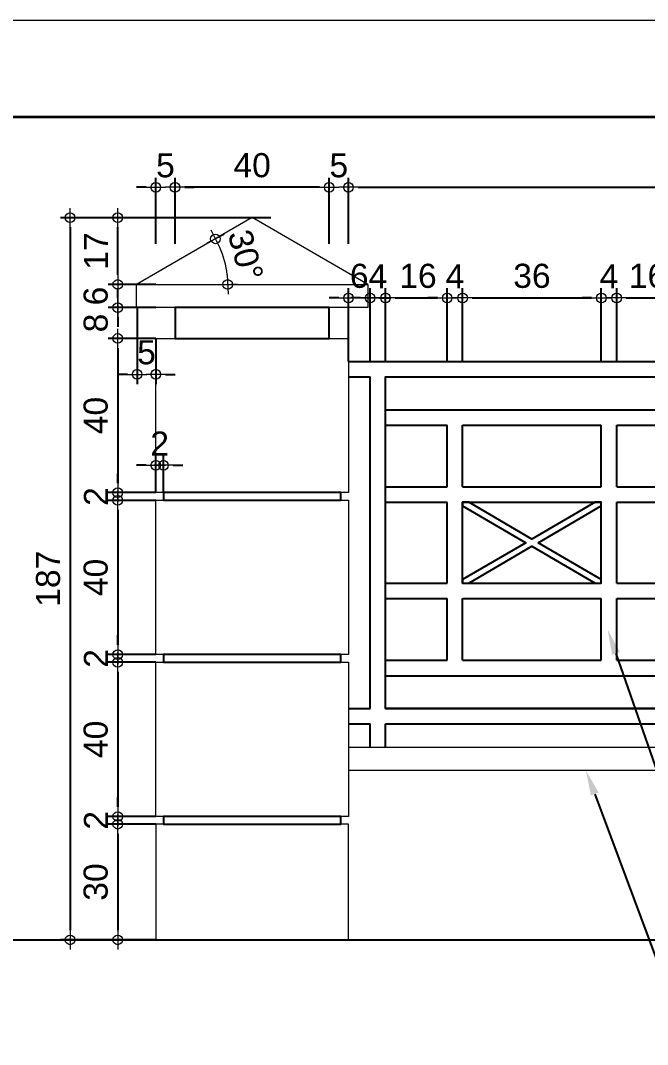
# Model space of a CAD drawing. Header units: millimetres. Extents: x -11 to 1625, y -267 to 195.
# Drawn here: x 852.22 to 858.73, y 107.38 to 118 of the extents above; entities that cross this region are included whole.
import ezdxf
from ezdxf import colors
from ezdxf.entities.mleader import LeaderData, LeaderLine
from ezdxf.enums import TextEntityAlignment as Align
from ezdxf.math import Vec2, Vec3

# ---------------------------------------------------------------- set-up
doc = ezdxf.new("R2010")
doc.units = ezdxf.units.MM
doc.layers.add('BESI', color=10, linetype='Continuous')
for name, color, linetype, lineweight in [('dinding', 5, 'Continuous', 15), ('GRS KOP', 1, 'Continuous', 35), ('kop', 7, 'Continuous', 20), ('TEXT KETERANGAN', 7, 'Continuous', 9), ('u', 6, 'Continuous', 20)]:
    doc.layers.add(name, color=color, linetype=linetype, lineweight=lineweight)
doc.styles.add('ATTR', font='romans.shx', dxfattribs={"width": 0.8, "height": 1.735066})
doc.styles.add('BARU', font='complex.shx')
doc.styles.get("Standard").update_dxf_attribs({"font": 'ARIALUNI.TTF'})
doc.dimstyles.new('SK-20', dxfattribs={"dimtxt": 0.25, "dimasz": 0.1, "dimexe": 0.1, "dimexo": 0, "dimgap": 0.1, "dimtad": 1, "dimdec": 0, "dimlfac": 20, "dimzin": 12, "dimdsep": 46, "dimtxsty": 'Standard', "dimblk": 'BULAT', "dimcen": 0.1, "dimdle": 0.1, "dimclrd": 256, "dimclre": 256, "dimclrt": 256, "dimadec": 0, "dimazin": 3, "dimtfac": 1, "dimtdec": 0, "dimtix": 1, "dimtofl": 0, "dimtmove": 0, "dimatfit": 3, "dimldrblk": 'BULAT', "dimfxl": 0, "dimtolj": 1, "dimtzin": 0, "dimlwd": -1, "dimlwe": -1, "dimarcsym": 0})
doc.dimstyles.new('SK-25', dxfattribs={"dimtxt": 0.25, "dimasz": 0.1, "dimexe": 0.1, "dimexo": 0, "dimgap": 0.1, "dimtad": 1, "dimdec": 0, "dimlfac": 25, "dimzin": 12, "dimdsep": 46, "dimtxsty": 'Standard', "dimblk": 'BULAT', "dimcen": 0.1, "dimclrd": 256, "dimadec": 0, "dimazin": 3, "dimtfac": 1, "dimtdec": 0, "dimtofl": 0, "dimtmove": 0, "dimatfit": 3, "dimldrblk": 'BULAT', "dimfxl": 0, "dimtolj": 1, "dimtzin": 0, "dimarcsym": 0})

# ---------------------------------------------------------------- blocks, each defined once
blk = doc.blocks.new('kop')
at = {"layer": 'GRS KOP'}
blk.add_lwpolyline([(1, 54), (83, 54), (83, 1), (1, 1)], close=True, dxfattribs=at)
at = {"layer": 'kop', "color": 7}
blk.add_line((84, 55), (0, 55), dxfattribs=at)
at = {"layer": 'kop', "style": 'BARU', "flags": 4}
for p, height in [((73.8, 5.4), 0.35), ((80.303, 5.382), 0.25), ((73.8, 4.9), 0.35), ((80.303, 4.882), 0.25), ((73.8, 4.4), 0.35), ((80.303, 4.382), 0.25)]:
    blk.add_attdef('-', p, '', height=height, dxfattribs=at)
at = {"layer": 'kop', "flags": 4}
for tag, p in [('AR-00', (78.057, 2.648)), ('00', (81.238, 2.647))]:
    blk.add_attdef(tag, text='', height=0.35, dxfattribs=at).set_placement(p, align=Align.MIDDLE)
blk = doc.blocks.new('pagar besi2')
at = {"layer": 'BESI'}
for p, q in [((-0.9764, 1), (0.9764, 1)), ((-0.9764, 0.96), (-0.92, 0.96)), ((-0.92, 0.1), (-0.92, 0.96)), ((-0.88, 0.96), (-0.12, 0.96)), ((-0.88, 0.875), (-0.88, 0.96)), ((-0.12, 0.875), (-0.12, 0.96)), ((0.12, 0.96), (0.88, 0.96)), ((0.12, 0.875), (0.12, 0.96)), ((0.88, 0.875), (0.88, 0.96)), ((-0.88, 0.875), (-0.12, 0.875)), ((0.12, 0.875), (0.88, 0.875)), ((-0.88, 0.835), (-0.72, 0.835)), ((-0.88, 0.675), (-0.88, 0.835)), ((-0.72, 0.675), (-0.72, 0.835)), ((-0.68, 0.835), (-0.32, 0.835)), ((-0.68, 0.675), (-0.68, 0.835)), ((-0.32, 0.675), (-0.32, 0.835)), ((-0.28, 0.835), (-0.12, 0.835)), ((-0.28, 0.675), (-0.28, 0.835)), ((-0.12, 0.675), (-0.12, 0.835)), ((0.12, 0.835), (0.28, 0.835)), ((0.12, 0.675), (0.12, 0.835)), ((0.28, 0.675), (0.28, 0.835)), ((0.32, 0.835), (0.68, 0.835)), ((0.32, 0.675), (0.32, 0.835)), ((0.68, 0.675), (0.68, 0.835)), ((0.72, 0.835), (0.88, 0.835)), ((0.72, 0.675), (0.72, 0.835)), ((0.88, 0.675), (0.88, 0.835)), ((-0.88, 0.675), (-0.72, 0.675)), ((-0.68, 0.675), (-0.32, 0.675)), ((-0.28, 0.675), (-0.12, 0.675)), ((0.12, 0.675), (0.28, 0.675)), ((0.32, 0.675), (0.68, 0.675)), ((0.72, 0.675), (0.88, 0.675)), ((-0.88, 0.635), (-0.72, 0.635)), ((-0.88, 0.425), (-0.88, 0.635)), ((-0.72, 0.425), (-0.72, 0.635)), ((-0.68, 0.635), (-0.32, 0.635)), ((-0.68, 0.425), (-0.68, 0.635)), ((-0.32, 0.425), (-0.32, 0.635)), ((-0.28, 0.635), (-0.12, 0.635)), ((-0.28, 0.425), (-0.28, 0.635)), ((-0.12, 0.425), (-0.12, 0.635)), ((0.12, 0.635), (0.28, 0.635)), ((0.12, 0.425), (0.12, 0.635)), ((0.28, 0.425), (0.28, 0.635)), ((0.32, 0.635), (0.68, 0.635)), ((0.32, 0.425), (0.32, 0.635)), ((0.68, 0.425), (0.68, 0.635)), ((0.72, 0.635), (0.88, 0.635)), ((0.72, 0.425), (0.72, 0.635)), ((0.88, 0.425), (0.88, 0.635)), ((-0.88, 0.425), (-0.72, 0.425)), ((-0.68, 0.425), (-0.32, 0.425)), ((-0.28, 0.425), (-0.12, 0.425)), ((0.12, 0.425), (0.28, 0.425)), ((0.32, 0.425), (0.68, 0.425)), ((0.72, 0.425), (0.88, 0.425)), ((-0.88, 0.385), (-0.72, 0.385)), ((-0.88, 0.225), (-0.88, 0.385)), ((-0.72, 0.225), (-0.72, 0.385)), ((-0.68, 0.385), (-0.32, 0.385)), ((-0.68, 0.225), (-0.68, 0.385)), ((-0.32, 0.225), (-0.32, 0.385)), ((-0.28, 0.385), (-0.12, 0.385)), ((-0.28, 0.225), (-0.28, 0.385)), ((-0.12, 0.225), (-0.12, 0.385)), ((0.12, 0.385), (0.28, 0.385)), ((0.12, 0.225), (0.12, 0.385)), ((0.28, 0.225), (0.28, 0.385)), ((0.32, 0.385), (0.68, 0.385)), ((0.32, 0.225), (0.32, 0.385)), ((0.68, 0.225), (0.68, 0.385)), ((0.72, 0.385), (0.88, 0.385)), ((0.72, 0.225), (0.72, 0.385)), ((0.88, 0.225), (0.88, 0.385)), ((-0.88, 0.225), (-0.72, 0.225)), ((-0.68, 0.225), (-0.32, 0.225)), ((-0.28, 0.225), (-0.12, 0.225)), ((0.12, 0.225), (0.28, 0.225)), ((0.32, 0.225), (0.68, 0.225)), ((0.72, 0.225), (0.88, 0.225)), ((-0.88, 0.185), (-0.12, 0.185)), ((-0.88, 0.1), (-0.88, 0.185)), ((-0.12, 0.1), (-0.12, 0.185)), ((0.12, 0.185), (0.28, 0.185)), ((0.12, 0.1), (0.12, 0.185)), ((0.28, 0.1), (0.28, 0.185)), ((0.32, 0.185), (0.68, 0.185)), ((0.32, 0.1), (0.32, 0.185)), ((0.68, 0.1), (0.68, 0.185)), ((0.72, 0.185), (0.88, 0.185)), ((0.72, 0.1), (0.72, 0.185)), ((0.88, 0.1), (0.88, 0.185)), ((-0.9764, 0.1), (-0.92, 0.1)), ((-0.88, 0.1), (-0.12, 0.1)), ((0.12, 0.1), (0.28, 0.1)), ((0.32, 0.1), (0.68, 0.1)), ((0.72, 0.1), (0.88, 0.1)), ((-0.9764, 0.06), (-0.92, 0.06)), ((-0.92, 0), (-0.92, 0.06)), ((-0.88, 0.06), (-0.12, 0.06)), ((-0.88, 0), (-0.88, 0.06)), ((-0.12, 0), (-0.12, 0.06)), ((-0.08, 0.06), (0.08, 0.06)), ((-0.08, 0), (-0.08, 0.06)), ((0.08, 0), (0.08, 0.06)), ((0.12, 0.06), (0.88, 0.06)), ((0.12, 0), (0.12, 0.06)), ((0.88, 0), (0.88, 0.06)), ((0.92, 0.06), (0.9764, 0.06)), ((0.92, 0), (0.92, 0.06))]:
    blk.add_line(p, q, dxfattribs=at)
for points in [[(-0.12, 0.1), (-0.88, 0.1), (-0.88, 0.96), (-0.12, 0.96)], [(-0.08, 0.96), (0.08, 0.96), (0.08, 0.1), (-0.08, 0.1)], [(0.12, 0.96), (0.88, 0.96), (0.88, 0.1), (0.12, 0.1)], [(-0.4841, 0.53), (-0.32, 0.6257), (-0.32, 0.635), (-0.3359, 0.635), (-0.5, 0.5393), (-0.6641, 0.635), (-0.68, 0.635), (-0.68, 0.6257), (-0.5159, 0.53), (-0.68, 0.4343), (-0.68, 0.425), (-0.6641, 0.425), (-0.5, 0.5207), (-0.3359, 0.425), (-0.32, 0.425), (-0.32, 0.4343)], [(0.5159, 0.53), (0.68, 0.6257), (0.68, 0.635), (0.6641, 0.635), (0.5, 0.5393), (0.3359, 0.635), (0.32, 0.635), (0.32, 0.6257), (0.4841, 0.53), (0.32, 0.4343), (0.32, 0.425), (0.3359, 0.425), (0.5, 0.5207), (0.6641, 0.425), (0.68, 0.425), (0.68, 0.4343)]]:
    blk.add_lwpolyline(points, close=True, dxfattribs=at)
blk.add_lwpolyline([(0.9764, 0.1), (0.92, 0.1), (0.92, 0.96), (0.9764, 0.96)], dxfattribs=at)
blk = doc.blocks.new('pagar beton2')
at = {"layer": 'dinding'}
for p, q in [((0.5, 0.6), (2.4527, 0.6)), ((0.5, 0.54), (2.4527, 0.54))]:
    blk.add_line(p, q, dxfattribs=at)
for points in [[(0.55, 1.8), (0.25, 1.9732), (-0.05, 1.8)], [(3.0027, 1.8), (2.7027, 1.9732), (2.4027, 1.8)], [(0.4994, 1.7995), (0.5, 1.8)], [(2.9521, 1.7995), (2.9527, 1.8)]]:
    blk.add_lwpolyline(points, dxfattribs=at)
for points in [[(-0.05, 1.8), (0.55, 1.8), (0.55, 1.74), (-0.05, 1.74)], [(2.4027, 1.8), (3.0027, 1.8), (3.0027, 1.74), (2.4027, 1.74)], [(0, 1.66), (0.5, 1.66), (0.5, 1.26), (0, 1.26)], [(2.4527, 1.66), (2.9527, 1.66), (2.9527, 1.26), (2.4527, 1.26)], [(0, 1.24), (0.5, 1.24), (0.5, 0.84), (0, 0.84)], [(2.4527, 1.24), (2.9527, 1.24), (2.9527, 0.84), (2.4527, 0.84)], [(0, 0.82), (0.5, 0.82), (0.5, 0.42), (0, 0.42)], [(2.4527, 0.82), (2.9527, 0.82), (2.9527, 0.42), (2.4527, 0.42)], [(0.5, 0.4), (0, 0.4), (0, 0.1), (0.5, 0.1)], [(2.9527, 0.4), (2.4527, 0.4), (2.4527, 0.1), (2.9527, 0.1)]]:
    blk.add_lwpolyline(points, close=True, dxfattribs=at)
at = {"layer": 'dinding', "lineweight": -3}
for points in [[(0.45, 1.74), (0.05, 1.74), (0.05, 1.66), (0.45, 1.66)], [(2.9027, 1.74), (2.5027, 1.74), (2.5027, 1.66), (2.9027, 1.66)], [(0.48, 1.26), (0.02, 1.26), (0.02, 1.24), (0.48, 1.24)], [(2.9327, 1.26), (2.4727, 1.26), (2.4727, 1.24), (2.9327, 1.24)], [(0.48, 0.84), (0.02, 0.84), (0.02, 0.82), (0.48, 0.82)], [(2.9327, 0.84), (2.4727, 0.84), (2.4727, 0.82), (2.9327, 0.82)], [(0.48, 0.42), (0.02, 0.42), (0.02, 0.4), (0.48, 0.4)], [(2.9327, 0.42), (2.4727, 0.42), (2.4727, 0.4), (2.9327, 0.4)]]:
    blk.add_lwpolyline(points, close=True, dxfattribs=at)
blk = doc.blocks.new('BULAT')
for p, q in [((-1, 0), (1, 0)), ((0, -1), (0, 1))]:
    blk.add_line(p, q)
blk.add_circle((0, 0), 0.5)
blk = doc.blocks.new('*D685')
at = {"layer": 'Defpoints', "color": 0}
for p in [(855.853, 115.121), (855.628, 114.461), (855.853, 114.461)]:
    blk.add_point(p, dxfattribs=at)
at = {"layer": 'u', "color": 0, "lineweight": -2}
for p, q in [((855.628, 114.461), (855.628, 115.221)), ((855.853, 114.461), (855.853, 115.221))]:
    blk.add_line(p, q, dxfattribs=at)
at = {"layer": 'u', "lineweight": -2}
for p, q in [((855.528, 115.121), (855.428, 115.121)), ((855.953, 115.121), (856.053, 115.121))]:
    blk.add_line(p, q, dxfattribs=at)
at = {"layer": 'u', "lineweight": -2, "xscale": 0.1, "yscale": 0.1, "zscale": 0.1}
blk.add_blockref('BULAT', (855.628, 115.121), dxfattribs=at)
at = {"layer": 'u', "lineweight": -2, "xscale": 0.1, "yscale": 0.1, "zscale": 0.1, "rotation": 180}
blk.add_blockref('BULAT', (855.853, 115.121), dxfattribs=at)
at = {"layer": 'u', "color": 0, "insert": (855.74, 115.349), "char_height": 0.25, "attachment_point": 5}
blk.add_mtext('\\A1;6', dxfattribs=at)
blk = doc.blocks.new('*D686')
at = {"layer": 'Defpoints', "color": 0}
for p in [(856.013, 115.121), (855.853, 114.461), (856.013, 114.461)]:
    blk.add_point(p, dxfattribs=at)
at = {"layer": 'u', "color": 0, "lineweight": -2}
for p, q in [((855.853, 114.461), (855.853, 115.221)), ((856.013, 114.461), (856.013, 115.221))]:
    blk.add_line(p, q, dxfattribs=at)
at = {"layer": 'u', "lineweight": -2}
for p, q in [((855.753, 115.121), (855.653, 115.121)), ((856.113, 115.121), (856.213, 115.121))]:
    blk.add_line(p, q, dxfattribs=at)
at = {"layer": 'u', "lineweight": -2, "xscale": 0.1, "yscale": 0.1, "zscale": 0.1}
blk.add_blockref('BULAT', (855.853, 115.121), dxfattribs=at)
at = {"layer": 'u', "lineweight": -2, "xscale": 0.1, "yscale": 0.1, "zscale": 0.1, "rotation": 180}
blk.add_blockref('BULAT', (856.013, 115.121), dxfattribs=at)
at = {"layer": 'u', "color": 0, "insert": (855.933, 115.346), "char_height": 0.25, "attachment_point": 5}
blk.add_mtext('\\A1;4', dxfattribs=at)
blk = doc.blocks.new('*D687')
at = {"layer": 'Defpoints', "color": 0}
for p in [(856.653, 115.121), (856.013, 114.461), (856.653, 114.461)]:
    blk.add_point(p, dxfattribs=at)
at = {"layer": 'u', "color": 0, "lineweight": -2}
for p, q in [((856.013, 114.461), (856.013, 115.221)), ((856.653, 114.461), (856.653, 115.221))]:
    blk.add_line(p, q, dxfattribs=at)
at = {"layer": 'u', "lineweight": -2}
blk.add_line((856.113, 115.121), (856.553, 115.121), dxfattribs=at)
at = {"layer": 'u', "lineweight": -2, "xscale": 0.1, "yscale": 0.1, "zscale": 0.1, "rotation": 180}
blk.add_blockref('BULAT', (856.013, 115.121), dxfattribs=at)
at = {"layer": 'u', "lineweight": -2, "xscale": 0.1, "yscale": 0.1, "zscale": 0.1}
blk.add_blockref('BULAT', (856.653, 115.121), dxfattribs=at)
at = {"layer": 'u', "color": 0, "insert": (856.35, 115.349), "char_height": 0.25, "attachment_point": 5}
blk.add_mtext('\\A1;16', dxfattribs=at)
blk = doc.blocks.new('*D688')
at = {"layer": 'Defpoints', "color": 0}
for p in [(856.813, 115.121), (856.653, 114.461), (856.813, 114.461)]:
    blk.add_point(p, dxfattribs=at)
at = {"layer": 'u', "color": 0, "lineweight": -2}
for p, q in [((856.653, 114.461), (856.653, 115.221)), ((856.813, 114.461), (856.813, 115.221))]:
    blk.add_line(p, q, dxfattribs=at)
at = {"layer": 'u', "lineweight": -2}
for p, q in [((856.553, 115.121), (856.453, 115.121)), ((856.913, 115.121), (857.013, 115.121))]:
    blk.add_line(p, q, dxfattribs=at)
at = {"layer": 'u', "lineweight": -2, "xscale": 0.1, "yscale": 0.1, "zscale": 0.1}
blk.add_blockref('BULAT', (856.653, 115.121), dxfattribs=at)
at = {"layer": 'u', "lineweight": -2, "xscale": 0.1, "yscale": 0.1, "zscale": 0.1, "rotation": 180}
blk.add_blockref('BULAT', (856.813, 115.121), dxfattribs=at)
at = {"layer": 'u', "color": 0, "insert": (856.733, 115.346), "char_height": 0.25, "attachment_point": 5}
blk.add_mtext('\\A1;4', dxfattribs=at)
blk = doc.blocks.new('*D689')
at = {"layer": 'Defpoints', "color": 0}
for p in [(858.253, 115.121), (856.813, 114.461), (858.253, 114.461)]:
    blk.add_point(p, dxfattribs=at)
at = {"layer": 'u', "color": 0, "lineweight": -2}
for p, q in [((856.813, 114.461), (856.813, 115.221)), ((858.253, 114.461), (858.253, 115.221))]:
    blk.add_line(p, q, dxfattribs=at)
at = {"layer": 'u', "lineweight": -2}
blk.add_line((856.913, 115.121), (858.153, 115.121), dxfattribs=at)
at = {"layer": 'u', "lineweight": -2, "xscale": 0.1, "yscale": 0.1, "zscale": 0.1, "rotation": 180}
blk.add_blockref('BULAT', (856.813, 115.121), dxfattribs=at)
at = {"layer": 'u', "lineweight": -2, "xscale": 0.1, "yscale": 0.1, "zscale": 0.1}
blk.add_blockref('BULAT', (858.253, 115.121), dxfattribs=at)
at = {"layer": 'u', "color": 0, "insert": (857.533, 115.349), "char_height": 0.25, "attachment_point": 5}
blk.add_mtext('\\A1;36', dxfattribs=at)
blk = doc.blocks.new('*D690')
at = {"layer": 'Defpoints', "color": 0}
for p in [(858.413, 115.121), (858.253, 114.461), (858.413, 114.461)]:
    blk.add_point(p, dxfattribs=at)
at = {"layer": 'u', "color": 0, "lineweight": -2}
for p, q in [((858.253, 114.461), (858.253, 115.221)), ((858.413, 114.461), (858.413, 115.221))]:
    blk.add_line(p, q, dxfattribs=at)
at = {"layer": 'u', "lineweight": -2}
for p, q in [((858.153, 115.121), (858.053, 115.121)), ((858.513, 115.121), (858.613, 115.121))]:
    blk.add_line(p, q, dxfattribs=at)
at = {"layer": 'u', "lineweight": -2, "xscale": 0.1, "yscale": 0.1, "zscale": 0.1}
blk.add_blockref('BULAT', (858.253, 115.121), dxfattribs=at)
at = {"layer": 'u', "lineweight": -2, "xscale": 0.1, "yscale": 0.1, "zscale": 0.1, "rotation": 180}
blk.add_blockref('BULAT', (858.413, 115.121), dxfattribs=at)
at = {"layer": 'u', "color": 0, "insert": (858.333, 115.346), "char_height": 0.25, "attachment_point": 5}
blk.add_mtext('\\A1;4', dxfattribs=at)
blk = doc.blocks.new('*D691')
at = {"layer": 'Defpoints', "color": 0}
for p in [(859.053, 115.121), (858.413, 114.461), (859.053, 114.461)]:
    blk.add_point(p, dxfattribs=at)
at = {"layer": 'u', "color": 0, "lineweight": -2}
for p, q in [((858.413, 114.461), (858.413, 115.221)), ((859.053, 114.461), (859.053, 115.221))]:
    blk.add_line(p, q, dxfattribs=at)
at = {"layer": 'u', "lineweight": -2}
blk.add_line((858.513, 115.121), (858.953, 115.121), dxfattribs=at)
at = {"layer": 'u', "lineweight": -2, "xscale": 0.1, "yscale": 0.1, "zscale": 0.1, "rotation": 180}
blk.add_blockref('BULAT', (858.413, 115.121), dxfattribs=at)
at = {"layer": 'u', "lineweight": -2, "xscale": 0.1, "yscale": 0.1, "zscale": 0.1}
blk.add_blockref('BULAT', (859.053, 115.121), dxfattribs=at)
at = {"layer": 'u', "color": 0, "insert": (858.733, 115.349), "char_height": 0.25, "attachment_point": 5}
blk.add_mtext('\\A1;16', dxfattribs=at)
blk = doc.blocks.new('*D706')
at = {"layer": 'Defpoints', "color": 0}
for p in [(863.439, 116.269), (855.628, 115.684), (863.439, 115.684)]:
    blk.add_point(p, dxfattribs=at)
at = {"layer": 'u', "color": 0, "lineweight": -2}
for p, q in [((855.628, 115.684), (855.628, 116.369)), ((863.439, 115.684), (863.439, 116.369))]:
    blk.add_line(p, q, dxfattribs=at)
at = {"layer": 'u', "lineweight": -2}
blk.add_line((855.728, 116.269), (863.339, 116.269), dxfattribs=at)
at = {"layer": 'u', "lineweight": -2, "xscale": 0.1, "yscale": 0.1, "zscale": 0.1, "rotation": 180}
blk.add_blockref('BULAT', (855.628, 116.269), dxfattribs=at)
at = {"layer": 'u', "lineweight": -2, "xscale": 0.1, "yscale": 0.1, "zscale": 0.1}
blk.add_blockref('BULAT', (863.439, 116.269), dxfattribs=at)
at = {"layer": 'u', "color": 0, "insert": (859.533, 116.497), "char_height": 0.25, "attachment_point": 5}
blk.add_mtext('\\A1;195', dxfattribs=at)
blk = doc.blocks.new('*D705')
at = {"layer": 'Defpoints', "color": 0}
for p in [(853.628, 116.269), (853.628, 115.684), (853.828, 115.684)]:
    blk.add_point(p, dxfattribs=at)
at = {"layer": 'u', "color": 0, "lineweight": -2}
for p, q in [((853.628, 115.684), (853.628, 116.369)), ((853.828, 115.684), (853.828, 116.369))]:
    blk.add_line(p, q, dxfattribs=at)
at = {"layer": 'u', "lineweight": -2}
for p, q in [((853.528, 116.269), (853.428, 116.269)), ((853.928, 116.269), (854.028, 116.269))]:
    blk.add_line(p, q, dxfattribs=at)
at = {"layer": 'u', "lineweight": -2, "xscale": 0.1, "yscale": 0.1, "zscale": 0.1}
blk.add_blockref('BULAT', (853.628, 116.269), dxfattribs=at)
at = {"layer": 'u', "lineweight": -2, "xscale": 0.1, "yscale": 0.1, "zscale": 0.1, "rotation": 180}
blk.add_blockref('BULAT', (853.828, 116.269), dxfattribs=at)
at = {"layer": 'u', "color": 0, "insert": (853.728, 116.496), "char_height": 0.25, "attachment_point": 5}
blk.add_mtext('\\A1;5', dxfattribs=at)
blk = doc.blocks.new('*D707')
at = {"layer": 'Defpoints', "color": 0}
for p in [(855.628, 116.269), (855.428, 115.684), (855.628, 115.684)]:
    blk.add_point(p, dxfattribs=at)
at = {"layer": 'u', "color": 0, "lineweight": -2}
for p, q in [((855.428, 115.684), (855.428, 116.369)), ((855.628, 115.684), (855.628, 116.369))]:
    blk.add_line(p, q, dxfattribs=at)
at = {"layer": 'u', "lineweight": -2}
for p, q in [((855.328, 116.269), (855.228, 116.269)), ((855.728, 116.269), (855.828, 116.269))]:
    blk.add_line(p, q, dxfattribs=at)
at = {"layer": 'u', "lineweight": -2, "xscale": 0.1, "yscale": 0.1, "zscale": 0.1}
blk.add_blockref('BULAT', (855.428, 116.269), dxfattribs=at)
at = {"layer": 'u', "lineweight": -2, "xscale": 0.1, "yscale": 0.1, "zscale": 0.1, "rotation": 180}
blk.add_blockref('BULAT', (855.628, 116.269), dxfattribs=at)
at = {"layer": 'u', "color": 0, "insert": (855.528, 116.496), "char_height": 0.25, "attachment_point": 5}
blk.add_mtext('\\A1;5', dxfattribs=at)
blk = doc.blocks.new('*D708')
at = {"layer": 'Defpoints', "color": 0}
for p in [(853.828, 116.269), (853.828, 115.684), (855.428, 115.684)]:
    blk.add_point(p, dxfattribs=at)
at = {"layer": 'u', "color": 0, "lineweight": -2}
for p, q in [((853.828, 115.684), (853.828, 116.369)), ((855.428, 115.684), (855.428, 116.369))]:
    blk.add_line(p, q, dxfattribs=at)
at = {"layer": 'u', "lineweight": -2}
blk.add_line((855.328, 116.269), (853.928, 116.269), dxfattribs=at)
at = {"layer": 'u', "lineweight": -2, "xscale": 0.1, "yscale": 0.1, "zscale": 0.1, "rotation": 180}
blk.add_blockref('BULAT', (853.828, 116.269), dxfattribs=at)
at = {"layer": 'u', "lineweight": -2, "xscale": 0.1, "yscale": 0.1, "zscale": 0.1}
blk.add_blockref('BULAT', (855.428, 116.269), dxfattribs=at)
at = {"layer": 'u', "color": 0, "insert": (854.628, 116.497), "char_height": 0.25, "attachment_point": 5}
blk.add_mtext('\\A1;40', dxfattribs=at)
blk = doc.blocks.new('*D709')
at = {"layer": 'Defpoints', "color": 0}
for p in [(853.628, 115.261), (853.233, 115.021), (853.628, 115.021)]:
    blk.add_point(p, dxfattribs=at)
at = {"layer": 'u', "lineweight": -2}
for p, q in [((853.233, 115.361), (853.233, 115.461)), ((853.233, 114.921), (853.233, 114.821))]:
    blk.add_line(p, q, dxfattribs=at)
at = {"layer": 'u', "color": 0, "lineweight": -2}
for p, q in [((853.628, 115.261), (853.133, 115.261)), ((853.628, 115.021), (853.133, 115.021))]:
    blk.add_line(p, q, dxfattribs=at)
at = {"layer": 'u', "lineweight": -2, "xscale": 0.1, "yscale": 0.1, "zscale": 0.1}
for p, rotation in [((853.233, 115.261), 270), ((853.233, 115.021), 90)]:
    blk.add_blockref('BULAT', p, dxfattribs=dict(at, rotation=rotation))
at = {"layer": 'u', "color": 0, "insert": (853.005, 115.141), "char_height": 0.25, "attachment_point": 5, "rotation": 90}
blk.add_mtext('\\A1;6', dxfattribs=at)
blk = doc.blocks.new('*D710')
at = {"layer": 'Defpoints', "color": 0}
for p in [(853.628, 115.021), (853.233, 114.701), (853.628, 114.701)]:
    blk.add_point(p, dxfattribs=at)
at = {"layer": 'u', "lineweight": -2}
for p, q in [((853.233, 115.121), (853.233, 115.221)), ((853.233, 114.601), (853.233, 114.501))]:
    blk.add_line(p, q, dxfattribs=at)
at = {"layer": 'u', "color": 0, "lineweight": -2}
for p, q in [((853.628, 115.021), (853.133, 115.021)), ((853.628, 114.701), (853.133, 114.701))]:
    blk.add_line(p, q, dxfattribs=at)
at = {"layer": 'u', "lineweight": -2, "xscale": 0.1, "yscale": 0.1, "zscale": 0.1}
for p, rotation in [((853.233, 115.021), 270), ((853.233, 114.701), 90)]:
    blk.add_blockref('BULAT', p, dxfattribs=dict(at, rotation=rotation))
at = {"layer": 'u', "color": 0, "insert": (853.005, 114.861), "char_height": 0.25, "attachment_point": 5, "rotation": 90}
blk.add_mtext('\\A1;8', dxfattribs=at)
blk = doc.blocks.new('*D711')
at = {"layer": 'Defpoints', "color": 0}
for p in [(853.628, 114.701), (853.233, 113.101), (853.628, 113.101)]:
    blk.add_point(p, dxfattribs=at)
at = {"layer": 'u', "color": 0, "lineweight": -2}
for p, q in [((853.628, 114.701), (853.133, 114.701)), ((853.628, 113.101), (853.133, 113.101))]:
    blk.add_line(p, q, dxfattribs=at)
at = {"layer": 'u', "lineweight": -2}
blk.add_line((853.233, 114.601), (853.233, 113.201), dxfattribs=at)
at = {"layer": 'u', "lineweight": -2, "xscale": 0.1, "yscale": 0.1, "zscale": 0.1}
for p, rotation in [((853.233, 114.701), 90), ((853.233, 113.101), 270)]:
    blk.add_blockref('BULAT', p, dxfattribs=dict(at, rotation=rotation))
at = {"layer": 'u', "color": 0, "insert": (853.005, 113.901), "char_height": 0.25, "attachment_point": 5, "rotation": 90}
blk.add_mtext('\\A1;40', dxfattribs=at)
blk = doc.blocks.new('*D712')
at = {"layer": 'Defpoints', "color": 0}
for p in [(853.628, 113.101), (853.233, 113.021), (853.628, 113.021)]:
    blk.add_point(p, dxfattribs=at)
at = {"layer": 'u', "lineweight": -2}
for p, q in [((853.233, 113.201), (853.233, 113.301)), ((853.233, 112.921), (853.233, 112.821))]:
    blk.add_line(p, q, dxfattribs=at)
at = {"layer": 'u', "color": 0, "lineweight": -2}
for p, q in [((853.628, 113.101), (853.133, 113.101)), ((853.628, 113.021), (853.133, 113.021))]:
    blk.add_line(p, q, dxfattribs=at)
at = {"layer": 'u', "lineweight": -2, "xscale": 0.1, "yscale": 0.1, "zscale": 0.1}
for p, rotation in [((853.233, 113.101), 270), ((853.233, 113.021), 90)]:
    blk.add_blockref('BULAT', p, dxfattribs=dict(at, rotation=rotation))
at = {"layer": 'u', "color": 0, "insert": (853.007, 113.061), "char_height": 0.25, "attachment_point": 5, "rotation": 90}
blk.add_mtext('\\A1;2', dxfattribs=at)
blk = doc.blocks.new('*D732')
at = {"layer": 'Defpoints', "color": 0}
for p in [(853.708, 113.385), (853.628, 113.101), (853.708, 113.101)]:
    blk.add_point(p, dxfattribs=at)
at = {"layer": 'u', "color": 0, "lineweight": -2}
for p, q in [((853.628, 113.101), (853.628, 113.485)), ((853.708, 113.101), (853.708, 113.485))]:
    blk.add_line(p, q, dxfattribs=at)
at = {"layer": 'u', "lineweight": -2}
for p, q in [((853.528, 113.385), (853.428, 113.385)), ((853.808, 113.385), (853.908, 113.385))]:
    blk.add_line(p, q, dxfattribs=at)
at = {"layer": 'u', "lineweight": -2, "xscale": 0.1, "yscale": 0.1, "zscale": 0.1}
blk.add_blockref('BULAT', (853.628, 113.385), dxfattribs=at)
at = {"layer": 'u', "lineweight": -2, "xscale": 0.1, "yscale": 0.1, "zscale": 0.1, "rotation": 180}
blk.add_blockref('BULAT', (853.708, 113.385), dxfattribs=at)
at = {"layer": 'u', "color": 0, "insert": (853.668, 113.61), "char_height": 0.25, "attachment_point": 5}
blk.add_mtext('\\A1;2', dxfattribs=at)
blk = doc.blocks.new('*D713')
at = {"layer": 'Defpoints', "color": 0}
for p in [(853.628, 113.021), (853.233, 111.421), (853.628, 111.421)]:
    blk.add_point(p, dxfattribs=at)
at = {"layer": 'u', "color": 0, "lineweight": -2}
for p, q in [((853.628, 113.021), (853.133, 113.021)), ((853.628, 111.421), (853.133, 111.421))]:
    blk.add_line(p, q, dxfattribs=at)
at = {"layer": 'u', "lineweight": -2}
blk.add_line((853.233, 112.921), (853.233, 111.521), dxfattribs=at)
at = {"layer": 'u', "lineweight": -2, "xscale": 0.1, "yscale": 0.1, "zscale": 0.1}
for p, rotation in [((853.233, 113.021), 90), ((853.233, 111.421), 270)]:
    blk.add_blockref('BULAT', p, dxfattribs=dict(at, rotation=rotation))
at = {"layer": 'u', "color": 0, "insert": (853.005, 112.221), "char_height": 0.25, "attachment_point": 5, "rotation": 90}
blk.add_mtext('\\A1;40', dxfattribs=at)
blk = doc.blocks.new('*D714')
at = {"layer": 'Defpoints', "color": 0}
for p in [(853.628, 111.421), (853.233, 111.341), (853.628, 111.341)]:
    blk.add_point(p, dxfattribs=at)
at = {"layer": 'u', "lineweight": -2}
for p, q in [((853.233, 111.521), (853.233, 111.621)), ((853.233, 111.241), (853.233, 111.141))]:
    blk.add_line(p, q, dxfattribs=at)
at = {"layer": 'u', "color": 0, "lineweight": -2}
for p, q in [((853.628, 111.421), (853.133, 111.421)), ((853.628, 111.341), (853.133, 111.341))]:
    blk.add_line(p, q, dxfattribs=at)
at = {"layer": 'u', "lineweight": -2, "xscale": 0.1, "yscale": 0.1, "zscale": 0.1}
for p, rotation in [((853.233, 111.421), 270), ((853.233, 111.341), 90)]:
    blk.add_blockref('BULAT', p, dxfattribs=dict(at, rotation=rotation))
at = {"layer": 'u', "color": 0, "insert": (853.007, 111.381), "char_height": 0.25, "attachment_point": 5, "rotation": 90}
blk.add_mtext('\\A1;2', dxfattribs=at)
blk = doc.blocks.new('*D694')
at = {"layer": 'Defpoints', "color": 0}
for p in [(853.628, 111.341), (853.233, 109.741), (853.628, 109.741)]:
    blk.add_point(p, dxfattribs=at)
at = {"layer": 'u', "color": 0, "lineweight": -2}
for p, q in [((853.628, 111.341), (853.133, 111.341)), ((853.628, 109.741), (853.133, 109.741))]:
    blk.add_line(p, q, dxfattribs=at)
at = {"layer": 'u', "lineweight": -2}
blk.add_line((853.233, 111.241), (853.233, 109.841), dxfattribs=at)
at = {"layer": 'u', "lineweight": -2, "xscale": 0.1, "yscale": 0.1, "zscale": 0.1}
for p, rotation in [((853.233, 111.341), 90), ((853.233, 109.741), 270)]:
    blk.add_blockref('BULAT', p, dxfattribs=dict(at, rotation=rotation))
at = {"layer": 'u', "color": 0, "insert": (853.005, 110.541), "char_height": 0.25, "attachment_point": 5, "rotation": 90}
blk.add_mtext('\\A1;40', dxfattribs=at)
blk = doc.blocks.new('*D695')
at = {"layer": 'Defpoints', "color": 0}
for p in [(853.233, 109.661), (853.628, 109.741), (853.628, 109.661)]:
    blk.add_point(p, dxfattribs=at)
at = {"layer": 'u', "lineweight": -2}
for p, q in [((853.233, 109.841), (853.233, 109.941)), ((853.233, 109.561), (853.233, 109.461))]:
    blk.add_line(p, q, dxfattribs=at)
at = {"layer": 'u', "color": 0, "lineweight": -2}
for p, q in [((853.628, 109.741), (853.133, 109.741)), ((853.628, 109.661), (853.133, 109.661))]:
    blk.add_line(p, q, dxfattribs=at)
at = {"layer": 'u', "lineweight": -2, "xscale": 0.1, "yscale": 0.1, "zscale": 0.1}
for p, rotation in [((853.233, 109.741), 270), ((853.233, 109.661), 90)]:
    blk.add_blockref('BULAT', p, dxfattribs=dict(at, rotation=rotation))
at = {"layer": 'u', "color": 0, "insert": (853.007, 109.701), "char_height": 0.25, "attachment_point": 5, "rotation": 90}
blk.add_mtext('\\A1;2', dxfattribs=at)
blk = doc.blocks.new('*D696')
at = {"layer": 'Defpoints', "color": 0}
for p in [(853.628, 109.661), (853.233, 108.461), (853.628, 108.461)]:
    blk.add_point(p, dxfattribs=at)
at = {"layer": 'u', "color": 0, "lineweight": -2}
for p, q in [((853.628, 109.661), (853.133, 109.661)), ((853.628, 108.461), (853.133, 108.461))]:
    blk.add_line(p, q, dxfattribs=at)
at = {"layer": 'u', "lineweight": -2}
blk.add_line((853.233, 109.561), (853.233, 108.561), dxfattribs=at)
at = {"layer": 'u', "lineweight": -2, "xscale": 0.1, "yscale": 0.1, "zscale": 0.1}
for p, rotation in [((853.233, 109.661), 90), ((853.233, 108.461), 270)]:
    blk.add_blockref('BULAT', p, dxfattribs=dict(at, rotation=rotation))
at = {"layer": 'u', "color": 0, "insert": (853.005, 109.061), "char_height": 0.25, "attachment_point": 5, "rotation": 90}
blk.add_mtext('\\A1;30', dxfattribs=at)
blk = doc.blocks.new('*D684')
at = {"layer": 'Defpoints', "color": 0}
for p in [(853.233, 115.954), (852.738, 108.461), (853.233, 108.461)]:
    blk.add_point(p, dxfattribs=at)
at = {"layer": 'u', "color": 0, "lineweight": -2}
for p, q in [((853.233, 115.954), (852.638, 115.954)), ((853.233, 108.461), (852.638, 108.461))]:
    blk.add_line(p, q, dxfattribs=at)
at = {"layer": 'u', "lineweight": -2}
blk.add_line((852.738, 115.854), (852.738, 108.561), dxfattribs=at)
at = {"layer": 'u', "lineweight": -2, "xscale": 0.1, "yscale": 0.1, "zscale": 0.1}
for p, rotation in [((852.738, 115.954), 90), ((852.738, 108.461), 270)]:
    blk.add_blockref('BULAT', p, dxfattribs=dict(at, rotation=rotation))
at = {"layer": 'u', "color": 0, "insert": (852.51, 112.208), "char_height": 0.25, "attachment_point": 5, "rotation": 90}
blk.add_mtext('\\A1;187', dxfattribs=at)
blk = doc.blocks.new('*D1283')
at = {"layer": 'Defpoints', "color": 0}
for p in [(854.628, 115.954), (854.359, 115.426), (853.428, 115.261), (853.428, 115.261), (855.828, 115.261)]:
    blk.add_point(p, dxfattribs=at)
at = {"layer": 'u'}
blk.add_arc((853.428, 115.261), 0.946, 6.0609, 23.9391, dxfattribs=at)
at = {"layer": 'u', "xscale": 0.1, "yscale": 0.1, "zscale": 0.1}
for p, rotation in [((854.247, 115.734), 116.9695676786182), ((854.374, 115.261), 273.030432321878)]:
    blk.add_blockref('BULAT', p, dxfattribs=dict(at, rotation=rotation))
at = {"layer": 'u', "insert": (854.561, 115.565), "char_height": 0.25, "attachment_point": 5, "rotation": 285}
blk.add_mtext('\\A1;30°', dxfattribs=at)
blk = doc.blocks.new('*D1284')
at = {"layer": 'Defpoints', "color": 0}
for p in [(853.233, 115.954), (854.822, 115.954), (853.628, 115.261)]:
    blk.add_point(p, dxfattribs=at)
at = {"layer": 'u', "color": 0, "lineweight": -2}
for p, q in [((854.822, 115.954), (853.133, 115.954)), ((853.628, 115.261), (853.133, 115.261))]:
    blk.add_line(p, q, dxfattribs=at)
at = {"layer": 'u', "lineweight": -2}
blk.add_line((853.233, 115.361), (853.233, 115.854), dxfattribs=at)
at = {"layer": 'u', "lineweight": -2, "xscale": 0.1, "yscale": 0.1, "zscale": 0.1}
for p, rotation in [((853.233, 115.954), 90), ((853.233, 115.261), 270)]:
    blk.add_blockref('BULAT', p, dxfattribs=dict(at, rotation=rotation))
at = {"layer": 'u', "color": 0, "insert": (853.007, 115.608), "char_height": 0.25, "attachment_point": 5, "rotation": 90}
blk.add_mtext('\\A1;17', dxfattribs=at)
blk = doc.blocks.new('*D1285')
at = {"layer": 'Defpoints', "color": 0}
for p in [(853.434, 115.021), (853.628, 114.701), (853.434, 114.328)]:
    blk.add_point(p, dxfattribs=at)
at = {"layer": 'u', "color": 0, "lineweight": -2}
for p, q in [((853.434, 115.021), (853.434, 114.228)), ((853.628, 114.701), (853.628, 114.228))]:
    blk.add_line(p, q, dxfattribs=at)
at = {"layer": 'u', "lineweight": -2}
for p, q in [((853.334, 114.328), (853.234, 114.328)), ((853.728, 114.328), (853.828, 114.328))]:
    blk.add_line(p, q, dxfattribs=at)
at = {"layer": 'u', "lineweight": -2, "xscale": 0.1, "yscale": 0.1, "zscale": 0.1}
blk.add_blockref('BULAT', (853.434, 114.328), dxfattribs=at)
at = {"layer": 'u', "lineweight": -2, "xscale": 0.1, "yscale": 0.1, "zscale": 0.1, "rotation": 180}
blk.add_blockref('BULAT', (853.628, 114.328), dxfattribs=at)
at = {"layer": 'u', "color": 0, "insert": (853.531, 114.556), "char_height": 0.25, "attachment_point": 5}
blk.add_mtext('\\A1;5', dxfattribs=at)

msp = doc.modelspace()

# ---------------------------------------------------------------- linework, layer by layer
msp.add_lwpolyline([(847.0835956, 108.4613898), (883.2565507, 108.4613898)])

# ---------------------------------------------------------------- block references
at = {"xscale": 4, "yscale": 4, "zscale": 4}
for name, p in [('pagar beton2', (853.627763, 108.0613898)), ('pagar besi2', (859.533176, 110.4613898))]:
    msp.add_blockref(name, p, dxfattribs=at)
at = {"layer": 'kop'}
msp.add_blockref('kop', (827.2141618, 63), dxfattribs=at)

# ---------------------------------------------------------------- dimensions: what is measured, and where the dimension line sits
at = {"layer": 'u'}
for base, p1, p2, picture, middle in [((853.627763, 116.2688212), (853.827763, 115.6839339), (853.627763, 115.6839339), '*D705', (853.727763, 116.2688212)), ((855.627763, 116.2688212), (855.427763, 115.6839339), (855.627763, 115.6839339), '*D707', (855.527763, 116.2688212)), ((855.853176, 115.1213898), (855.627763, 114.4613898), (855.853176, 114.4613898), '*D685', (855.7404695, 115.1213898)), ((856.013176, 115.1213898), (855.853176, 114.4613898), (856.013176, 114.4613898), '*D686', (855.933176, 115.1213898)), ((856.653176, 115.1213898), (856.013176, 114.4613898), (856.653176, 114.4613898), '*D687', (856.3495505, 115.1213898)), ((856.813176, 115.1213898), (856.653176, 114.4613898), (856.813176, 114.4613898), '*D688', (856.733176, 115.1213898)), ((858.413176, 115.1213898), (858.253176, 114.4613898), (858.413176, 114.4613898), '*D690', (858.333176, 115.1213898)), ((853.4340188, 114.3284693), (853.627763, 114.7013898), (853.4340188, 115.0213898), '*D1285', (853.5308909, 114.3284693)), ((853.707763, 113.3845894), (853.627763, 113.1013898), (853.707763, 113.1013898), '*D732', (853.667763, 113.3845894))]:
    dim = msp.add_linear_dim(base=base, p1=p1, p2=p2, dimstyle='SK-25', dxfattribs=at)
    dim.commit()
    dim.dimension.update_dxf_attribs({"geometry": picture, "text_midpoint": middle, "dimtype": 160})
for base, p1, p2, picture, middle in [((853.827763, 116.2688212), (855.427763, 115.6839339), (853.827763, 115.6839339), '*D708', (854.627763, 116.4965497)), ((863.438589, 116.2688212), (855.627763, 115.6839339), (863.438589, 115.6839339), '*D706', (859.533176, 116.4965497)), ((858.253176, 115.1213898), (856.813176, 114.4613898), (858.253176, 114.4613898), '*D689', (857.533176, 115.3491183)), ((859.053176, 115.1213898), (858.413176, 114.4613898), (859.053176, 114.4613898), '*D691', (858.733176, 115.3491183))]:
    dim = msp.add_linear_dim(base=base, p1=p1, p2=p2, dimstyle='SK-25', dxfattribs=at)
    dim.commit()
    dim.dimension.update_dxf_attribs({"geometry": picture, "text_midpoint": middle})
for base, p1, p2, picture, middle in [((852.7381526, 108.4613898), (853.2329578, 115.9542101), (853.2329578, 108.4613898), '*D684', (852.5104241, 112.2077999)), ((853.2329578, 113.1013898), (853.627763, 114.7013898), (853.627763, 113.1013898), '*D711', (853.0052293, 113.9013898)), ((853.2329578, 111.4213898), (853.627763, 113.0213898), (853.627763, 111.4213898), '*D713', (853.0052293, 112.2213898)), ((853.2329578, 109.7413898), (853.627763, 111.3413898), (853.627763, 109.7413898), '*D694', (853.0052293, 110.5413898)), ((853.2329578, 108.4613898), (853.627763, 109.6613898), (853.627763, 108.4613898), '*D696', (853.0052293, 109.0613898))]:
    dim = msp.add_linear_dim(base=base, p1=p1, p2=p2, angle=90, dimstyle='SK-25', dxfattribs=at)
    dim.commit()
    dim.dimension.update_dxf_attribs({"geometry": picture, "text_midpoint": middle})
for base, p1, p2, angle, picture, middle in [((853.2329578, 115.9542101), (853.627763, 115.2613898), (854.8215073, 115.9542101), 270, '*D1284', (853.2329578, 115.6077999)), ((853.2329578, 115.0213898), (853.627763, 115.2613898), (853.627763, 115.0213898), 90, '*D709', (853.2329578, 115.1413898)), ((853.2329578, 114.7013898), (853.627763, 115.0213898), (853.627763, 114.7013898), 90, '*D710', (853.2329578, 114.8613898)), ((853.2329578, 113.0213898), (853.627763, 113.1013898), (853.627763, 113.0213898), 90, '*D712', (853.2329578, 113.0613898)), ((853.2329578, 111.3413898), (853.627763, 111.4213898), (853.627763, 111.3413898), 90, '*D714', (853.2329578, 111.3813898)), ((853.2329578, 109.6613898), (853.627763, 109.7413898), (853.627763, 109.6613898), 90, '*D695', (853.2329578, 109.7013898))]:
    dim = msp.add_linear_dim(base=base, p1=p1, p2=p2, angle=angle, dimstyle='SK-25', dxfattribs=at)
    dim.commit()
    dim.dimension.update_dxf_attribs({"geometry": picture, "text_midpoint": middle, "dimtype": 160})
dim = msp.add_angular_dim_2l(base=(854.3591754, 115.4256214), line1=((853.427763, 115.2613882), (855.827763, 115.2613882)), line2=((854.627763, 115.9542085), (853.427763, 115.2613882)), dimstyle='SK-20', override={"dimfxlon": 1, "dimarcsym": 1}, dxfattribs=at)
dim.commit()
dim.dimension.update_dxf_attribs({"geometry": '*D1283', "text_midpoint": (854.5612861, 115.5651148)})

# ---------------------------------------------------------------- leaders
at = {"layer": 'TEXT KETERANGAN'}
ml = msp.add_multileader_mtext('Standard', dxfattribs=at)
ml.set_content('{\\C90;BESI HOLLOW / 4.4.1,2 FIN. CAT}', color=256, style='ATTR')
ml.set_leader_properties()
ml.build(insert=Vec2(0, 0))
ml.multileader.update_dxf_attribs({"text_left_attachment_type": 2, "text_right_attachment_type": 2, "dogleg_length": 2.367, "arrow_head_size": 0.2637542})
ctx = ml.context
ctx.base_point, ctx.char_height, ctx.arrow_head_size, ctx.landing_gap_size, ctx.plane_origin = Vec3(861.9995176, 107.061055), 0.3, 0.2637542, 0.1318771, Vec3(862.9645056, 106.1569206)
ctx.left_attachment, ctx.right_attachment = 2, 2
notes = []
notes.append((ctx, [(0, (1, 1, 0), (859.9236069, 107.061055), (1, 0), 2.0759106, [(0, [(858.318589, 111.6813898)], 0, [])])]))
ctx.mtext.insert, ctx.mtext.flow_direction = Vec3(862.1313947, 107.2896264), 5
ml = msp.add_multileader_mtext('Standard', dxfattribs=at)
ml.set_content('{\\C90;PENEBALAN PLESTERAN T=5 cm FIN. CAT}', color=256, style='ATTR')
ml.set_leader_properties()
ml.build(insert=Vec2(0, 0))
ml.multileader.update_dxf_attribs({"text_left_attachment_type": 2, "text_right_attachment_type": 2, "dogleg_length": 2.367, "arrow_head_size": 0.2637542})
ctx = ml.context
ctx.base_point, ctx.char_height, ctx.arrow_head_size, ctx.landing_gap_size, ctx.plane_origin = Vec3(861.9995176, 106.4245626), 0.3, 0.2637542, 0.1318771, Vec3(862.9645056, 105.5204282)
ctx.left_attachment, ctx.right_attachment = 2, 2
notes.append((ctx, [(0, (1, 1, 0), (859.506734, 106.4245626), (1, 0), 2.4927835, [(0, [(858.0930771, 110.2213898)], 0, [])])]))
ctx.mtext.insert, ctx.mtext.flow_direction = Vec3(862.1313947, 106.5745626), 5
for ctx, leaders in notes:
    for number, flags, end, landing, length, lines in leaders:
        leader = LeaderData()
        leader.index, (leader.has_last_leader_line, leader.has_dogleg_vector, leader.attachment_direction) = number, flags
        leader.last_leader_point, leader.dogleg_vector, leader.dogleg_length = Vec3(end), Vec3(landing), length
        for number, points, colour, breaks in lines:
            line = LeaderLine()
            line.index, line.vertices, line.color, line.breaks = number, Vec3.list(points), colors.encode_raw_color(colour), breaks
            leader.lines.append(line)
        ctx.leaders.append(leader)

doc.saveas('drawing.dxf')
